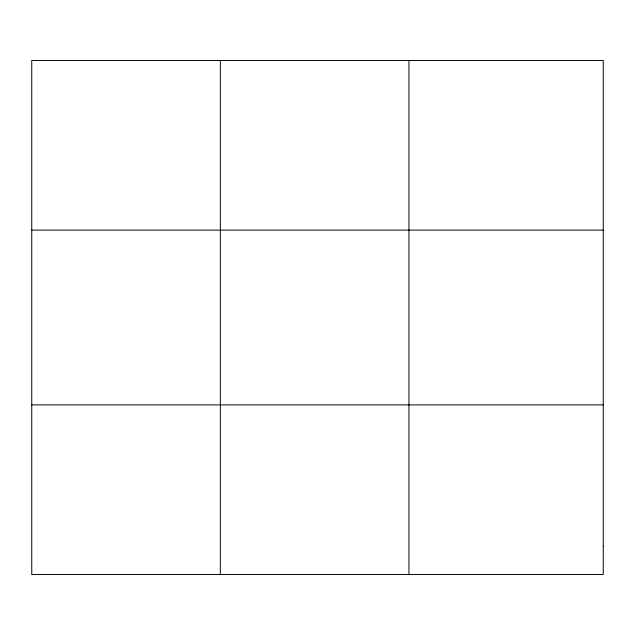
<?xml version="1.0" encoding="UTF-8"?>
<svg xmlns="http://www.w3.org/2000/svg" width="635" height="635" viewBox="0 0 635 635"><rect width="100%" height="100%" fill="white"/><g stroke="black" fill="none" stroke-linecap="round" stroke-linejoin="round"><path stroke-width="0.95" d="M408.94 60.476L408.94 574.524M31.75 230.116L603.25 230.116M31.75 404.884L603.25 404.884M220.345 60.476L220.345 574.524M603.25 546.251L603.25 574.524L31.75 574.524L31.75 60.476L603.25 60.476L603.25 546.251"/></g></svg>
